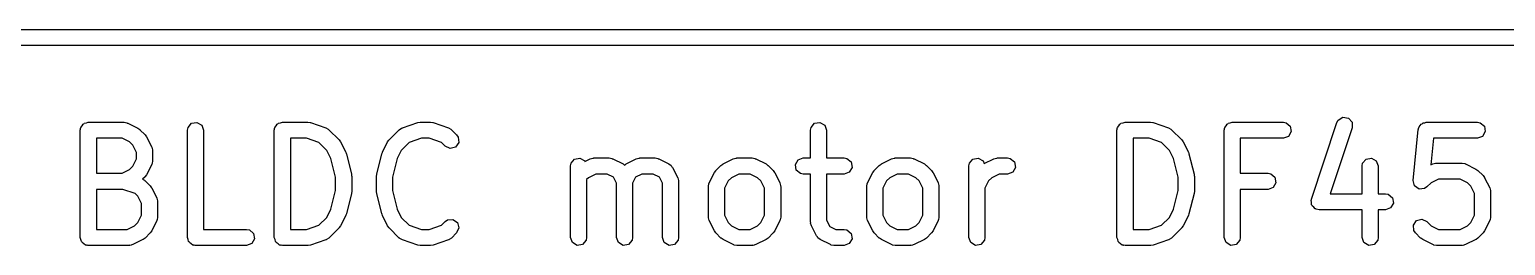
# Model space of a CAD drawing. Extents: x -1.84 to 0.24, y 1.22 to 1.84.
# Drawn here: x -0.806 to -0.264, y 1.762 to 1.842 of the extents above; entities that cross this region are included whole.
import ezdxf

# ---------------------------------------------------------------- set-up
doc = ezdxf.new("R2010")
doc.units = 0
doc.header["$MEASUREMENT"] = 0
doc.layers.add('BLACK', color=7, linetype='CONTINUOUS')

msp = doc.modelspace()

# ---------------------------------------------------------------- linework, layer by layer
at = {"layer": 'BLACK', "linetype": 'CONTINUOUS'}
for p, q in [((-1.83858, 1.84154), (0.24016, 1.84154)), ((0.2372, 1.83563), (-1.83563, 1.83563)), ((-0.78717, 1.80453), (-0.7871, 1.80492)), ((-0.78717, 1.76516), (-0.78717, 1.80453)), ((-0.78713, 1.80505), (-0.78706, 1.80516)), ((-0.7871, 1.80492), (-0.78713, 1.80505)), ((-0.78706, 1.80516), (-0.78699, 1.80554)), ((-0.78699, 1.80554), (-0.7865, 1.80613)), ((-0.7865, 1.80613), (-0.78612, 1.8068)), ((-0.78612, 1.8068), (-0.78587, 1.80689)), ((-0.78587, 1.80689), (-0.7857, 1.80709)), ((-0.7857, 1.80709), (-0.78494, 1.80723)), ((-0.78494, 1.80723), (-0.78422, 1.80749)), ((-0.78422, 1.80749), (-0.7711, 1.80749)), ((-0.7711, 1.80749), (-0.77009, 1.80731)), ((-0.77009, 1.80731), (-0.76995, 1.8072)), ((-0.76995, 1.8072), (-0.76977, 1.80718)), ((-0.76977, 1.80718), (-0.76603, 1.8053)), ((-0.76603, 1.8053), (-0.76532, 1.80478)), ((-0.76532, 1.80478), (-0.76526, 1.80475)), ((-0.76526, 1.80475), (-0.76338, 1.80287)), ((-0.7478, 1.80453), (-0.74762, 1.80554)), ((-0.7478, 1.76516), (-0.7478, 1.80453)), ((-0.74762, 1.80554), (-0.74633, 1.80709)), ((-0.74633, 1.80709), (-0.74434, 1.80744)), ((-0.74434, 1.80744), (-0.74259, 1.80643)), ((-0.74259, 1.80643), (-0.7419, 1.80453)), ((-0.7419, 1.80453), (-0.7419, 1.76812)), ((-0.71593, 1.80453), (-0.71586, 1.80492)), ((-0.71593, 1.76516), (-0.71593, 1.80453)), ((-0.71589, 1.80505), (-0.71582, 1.80516)), ((-0.71586, 1.80492), (-0.71589, 1.80505)), ((-0.71582, 1.80516), (-0.71575, 1.80554)), ((-0.71575, 1.80554), (-0.71526, 1.80613)), ((-0.71526, 1.80613), (-0.71488, 1.8068)), ((-0.71488, 1.8068), (-0.71463, 1.80689)), ((-0.71463, 1.80689), (-0.71445, 1.80709)), ((-0.71445, 1.80709), (-0.7137, 1.80723)), ((-0.7137, 1.80723), (-0.71298, 1.80749)), ((-0.71298, 1.80749), (-0.7036, 1.80749)), ((-0.7036, 1.80749), (-0.70273, 1.80733)), ((-0.70273, 1.80733), (-0.70267, 1.80734)), ((-0.70267, 1.80734), (-0.69705, 1.80546)), ((-0.69705, 1.80546), (-0.69615, 1.80497)), ((-0.69615, 1.80497), (-0.69605, 1.80482)), ((-0.69605, 1.80482), (-0.69589, 1.80475)), ((-0.69589, 1.80475), (-0.69214, 1.801)), ((-0.67382, 1.801), (-0.67007, 1.80475)), ((-0.67007, 1.80475), (-0.66923, 1.80534)), ((-0.66923, 1.80534), (-0.66906, 1.80535)), ((-0.66906, 1.80535), (-0.66892, 1.80546)), ((-0.66892, 1.80546), (-0.66329, 1.80734)), ((-0.66329, 1.80734), (-0.66242, 1.80747)), ((-0.66242, 1.80747), (-0.66236, 1.80749)), ((-0.66236, 1.80749), (-0.65861, 1.80749)), ((-0.65861, 1.80749), (-0.65774, 1.80733)), ((-0.65774, 1.80733), (-0.65768, 1.80734)), ((-0.65768, 1.80734), (-0.65205, 1.80546)), ((-0.65205, 1.80546), (-0.65115, 1.80497)), ((-0.65115, 1.80497), (-0.65106, 1.80482)), ((-0.65106, 1.80482), (-0.6509, 1.80475)), ((-0.6509, 1.80475), (-0.64902, 1.80287)), ((-0.51908, 1.80453), (-0.5189, 1.80554)), ((-0.51908, 1.79436), (-0.51908, 1.80453)), ((-0.5189, 1.80554), (-0.5176, 1.80709)), ((-0.5176, 1.80709), (-0.51562, 1.80744)), ((-0.51562, 1.80744), (-0.51387, 1.80643)), ((-0.51387, 1.80643), (-0.51318, 1.80453)), ((-0.51318, 1.80453), (-0.51318, 1.79436)), ((-0.40659, 1.80453), (-0.40653, 1.80492)), ((-0.40659, 1.76516), (-0.40659, 1.80453)), ((-0.40655, 1.80505), (-0.40648, 1.80516)), ((-0.40653, 1.80492), (-0.40655, 1.80505)), ((-0.40648, 1.80516), (-0.40642, 1.80554)), ((-0.40642, 1.80554), (-0.40592, 1.80613)), ((-0.40592, 1.80613), (-0.40554, 1.8068)), ((-0.40554, 1.8068), (-0.40529, 1.80689)), ((-0.40529, 1.80689), (-0.40512, 1.80709)), ((-0.40512, 1.80709), (-0.40436, 1.80723)), ((-0.40436, 1.80723), (-0.40364, 1.80749)), ((-0.40364, 1.80749), (-0.39427, 1.80749)), ((-0.39427, 1.80749), (-0.3934, 1.80733)), ((-0.3934, 1.80733), (-0.39333, 1.80734)), ((-0.39333, 1.80734), (-0.38771, 1.80546)), ((-0.38771, 1.80546), (-0.38681, 1.80497)), ((-0.38681, 1.80497), (-0.38672, 1.80482)), ((-0.38672, 1.80482), (-0.38656, 1.80475)), ((-0.38656, 1.80475), (-0.38281, 1.801)), ((-0.36722, 1.80453), (-0.36716, 1.80492)), ((-0.36722, 1.76516), (-0.36722, 1.80453)), ((-0.36718, 1.80505), (-0.36711, 1.80516)), ((-0.36716, 1.80492), (-0.36718, 1.80505)), ((-0.36711, 1.80516), (-0.36705, 1.80554)), ((-0.36705, 1.80554), (-0.36655, 1.80613)), ((-0.36655, 1.80613), (-0.36617, 1.8068)), ((-0.36617, 1.8068), (-0.36592, 1.80689)), ((-0.36592, 1.80689), (-0.36575, 1.80709)), ((-0.36575, 1.80709), (-0.36499, 1.80723)), ((-0.36499, 1.80723), (-0.36427, 1.80749)), ((-0.36427, 1.80749), (-0.34552, 1.80749)), ((-0.34552, 1.80749), (-0.34451, 1.80731)), ((-0.34451, 1.80731), (-0.34297, 1.80601)), ((-0.34297, 1.80601), (-0.34262, 1.80402)), ((-0.3352, 1.77922), (-0.32583, 1.80734)), ((-0.32023, 1.80548), (-0.3283, 1.78124)), ((-0.32583, 1.80734), (-0.32534, 1.80824)), ((-0.32534, 1.80824), (-0.32362, 1.8093)), ((-0.32362, 1.8093), (-0.32162, 1.80901)), ((-0.32162, 1.80901), (-0.32028, 1.80749)), ((-0.32028, 1.80749), (-0.32023, 1.80548)), ((-0.29784, 1.78608), (-0.29597, 1.80483)), ((-0.29597, 1.80483), (-0.29593, 1.80498)), ((-0.29594, 1.80505), (-0.29588, 1.80515)), ((-0.29593, 1.80498), (-0.29594, 1.80505)), ((-0.29588, 1.80515), (-0.29569, 1.80582)), ((-0.29569, 1.80582), (-0.29524, 1.80625)), ((-0.29524, 1.80625), (-0.29493, 1.8068)), ((-0.29493, 1.8068), (-0.29454, 1.80694)), ((-0.29454, 1.80694), (-0.29424, 1.80723)), ((-0.29424, 1.80723), (-0.29362, 1.80727)), ((-0.29362, 1.80727), (-0.29303, 1.80749)), ((-0.29303, 1.80749), (-0.27428, 1.80749)), ((-0.27428, 1.80749), (-0.27327, 1.80731)), ((-0.27327, 1.80731), (-0.27173, 1.80601)), ((-0.27173, 1.80601), (-0.27137, 1.80402)), ((-0.77179, 1.80158), (-0.78127, 1.80158)), ((-0.78127, 1.80158), (-0.78127, 1.78874)), ((-0.76909, 1.80023), (-0.77179, 1.80158)), ((-0.7679, 1.79904), (-0.76909, 1.80023)), ((-0.76655, 1.79634), (-0.7679, 1.79904)), ((-0.76338, 1.80287), (-0.76288, 1.80215)), ((-0.76288, 1.80215), (-0.76283, 1.80211)), ((-0.76283, 1.80211), (-0.76096, 1.79836)), ((-0.70408, 1.80158), (-0.71003, 1.80158)), ((-0.71003, 1.80158), (-0.71003, 1.76812)), ((-0.69957, 1.80008), (-0.70408, 1.80158)), ((-0.69666, 1.79716), (-0.69957, 1.80008)), ((-0.69214, 1.801), (-0.69164, 1.80028)), ((-0.69164, 1.80028), (-0.69159, 1.80023)), ((-0.69159, 1.80023), (-0.68971, 1.79648)), ((-0.67625, 1.79648), (-0.67437, 1.80023)), ((-0.67437, 1.80023), (-0.67385, 1.80094)), ((-0.67385, 1.80094), (-0.67382, 1.801)), ((-0.66639, 1.80008), (-0.66931, 1.79716)), ((-0.66188, 1.80158), (-0.66639, 1.80008)), ((-0.65909, 1.80158), (-0.66188, 1.80158)), ((-0.65458, 1.80008), (-0.65909, 1.80158)), ((-0.6532, 1.7987), (-0.65458, 1.80008)), ((-0.64826, 1.80002), (-0.64942, 1.79837)), ((-0.64902, 1.80287), (-0.64843, 1.80203)), ((-0.64843, 1.80203), (-0.64826, 1.80002)), ((-0.39475, 1.80158), (-0.40069, 1.80158)), ((-0.40069, 1.80158), (-0.40069, 1.76812)), ((-0.39024, 1.80008), (-0.39475, 1.80158)), ((-0.38732, 1.79716), (-0.39024, 1.80008)), ((-0.38281, 1.801), (-0.3823, 1.80028)), ((-0.3823, 1.80028), (-0.38225, 1.80023)), ((-0.38225, 1.80023), (-0.38038, 1.79648)), ((-0.34552, 1.80158), (-0.36132, 1.80158)), ((-0.36132, 1.80158), (-0.36132, 1.78874)), ((-0.34363, 1.80227), (-0.34552, 1.80158)), ((-0.34262, 1.80402), (-0.34363, 1.80227)), ((-0.29036, 1.80158), (-0.29134, 1.79181)), ((-0.27428, 1.80158), (-0.29036, 1.80158)), ((-0.27238, 1.80227), (-0.27428, 1.80158)), ((-0.27137, 1.80402), (-0.27238, 1.80227)), ((-0.7679, 1.79129), (-0.76655, 1.79398)), ((-0.76655, 1.79398), (-0.76655, 1.79634)), ((-0.76096, 1.79836), (-0.76066, 1.79737)), ((-0.76066, 1.79737), (-0.7607, 1.7972)), ((-0.7607, 1.7972), (-0.76064, 1.79704)), ((-0.76064, 1.79704), (-0.76064, 1.79329)), ((-0.69514, 1.79413), (-0.69666, 1.79716)), ((-0.69343, 1.7873), (-0.69514, 1.79413)), ((-0.68971, 1.79648), (-0.68957, 1.79599)), ((-0.68957, 1.79599), (-0.68949, 1.79588)), ((-0.68949, 1.79588), (-0.68762, 1.78838)), ((-0.67835, 1.78838), (-0.67647, 1.79588)), ((-0.67647, 1.79588), (-0.67627, 1.79634)), ((-0.67627, 1.79634), (-0.67625, 1.79648)), ((-0.67082, 1.79413), (-0.67253, 1.7873)), ((-0.66931, 1.79716), (-0.67082, 1.79413)), ((-0.65137, 1.79784), (-0.6532, 1.7987)), ((-0.64942, 1.79837), (-0.65137, 1.79784)), ((-0.60702, 1.79242), (-0.60572, 1.79397)), ((-0.60572, 1.79397), (-0.60373, 1.79432)), ((-0.60373, 1.79432), (-0.60198, 1.79331)), ((-0.60189, 1.79307), (-0.59994, 1.79405)), ((-0.59994, 1.79405), (-0.59896, 1.79434)), ((-0.59896, 1.79434), (-0.59878, 1.7943)), ((-0.59878, 1.7943), (-0.59862, 1.79436)), ((-0.59862, 1.79436), (-0.59299, 1.79436)), ((-0.59299, 1.79436), (-0.59198, 1.79419)), ((-0.59198, 1.79419), (-0.59185, 1.79407)), ((-0.59185, 1.79407), (-0.59167, 1.79405)), ((-0.59167, 1.79405), (-0.58792, 1.79218)), ((-0.58681, 1.79218), (-0.58307, 1.79405)), ((-0.58307, 1.79405), (-0.58208, 1.79434)), ((-0.58208, 1.79434), (-0.58191, 1.7943)), ((-0.58191, 1.7943), (-0.58174, 1.79436)), ((-0.58174, 1.79436), (-0.57612, 1.79436)), ((-0.57612, 1.79436), (-0.57511, 1.79419)), ((-0.57511, 1.79419), (-0.57498, 1.79407)), ((-0.57498, 1.79407), (-0.5748, 1.79405)), ((-0.5748, 1.79405), (-0.57105, 1.79218)), ((-0.55119, 1.79218), (-0.54744, 1.79405)), ((-0.54744, 1.79405), (-0.54646, 1.79434)), ((-0.54646, 1.79434), (-0.54629, 1.7943)), ((-0.54629, 1.7943), (-0.54612, 1.79436)), ((-0.54612, 1.79436), (-0.5405, 1.79436)), ((-0.5405, 1.79436), (-0.53949, 1.79419)), ((-0.53949, 1.79419), (-0.53936, 1.79407)), ((-0.53936, 1.79407), (-0.53918, 1.79405)), ((-0.53918, 1.79405), (-0.53543, 1.79218)), ((-0.52466, 1.79192), (-0.52365, 1.79367)), ((-0.52365, 1.79367), (-0.52175, 1.79436)), ((-0.52175, 1.79436), (-0.51908, 1.79436)), ((-0.51318, 1.79436), (-0.50675, 1.79436)), ((-0.50675, 1.79436), (-0.50574, 1.79419)), ((-0.50574, 1.79419), (-0.5042, 1.79289)), ((-0.49308, 1.79218), (-0.48933, 1.79405)), ((-0.48933, 1.79405), (-0.48834, 1.79434)), ((-0.48834, 1.79434), (-0.48817, 1.7943)), ((-0.48817, 1.7943), (-0.48801, 1.79436)), ((-0.48801, 1.79436), (-0.48238, 1.79436)), ((-0.48238, 1.79436), (-0.48137, 1.79419)), ((-0.48137, 1.79419), (-0.48124, 1.79407)), ((-0.48124, 1.79407), (-0.48106, 1.79405)), ((-0.48106, 1.79405), (-0.47731, 1.79218)), ((-0.46079, 1.79242), (-0.45949, 1.79397)), ((-0.45949, 1.79397), (-0.4575, 1.79432)), ((-0.4575, 1.79432), (-0.45575, 1.79331)), ((-0.45537, 1.79228), (-0.45183, 1.79405)), ((-0.45183, 1.79405), (-0.45085, 1.79434)), ((-0.45085, 1.79434), (-0.45068, 1.7943)), ((-0.45068, 1.7943), (-0.45051, 1.79436)), ((-0.45051, 1.79436), (-0.44676, 1.79436)), ((-0.44676, 1.79436), (-0.44575, 1.79419)), ((-0.44575, 1.79419), (-0.4442, 1.79289)), ((-0.38581, 1.79413), (-0.38732, 1.79716)), ((-0.3841, 1.7873), (-0.38581, 1.79413)), ((-0.38038, 1.79648), (-0.38023, 1.79599)), ((-0.38023, 1.79599), (-0.38016, 1.79588)), ((-0.38016, 1.79588), (-0.37828, 1.78838)), ((-0.31643, 1.79242), (-0.31513, 1.79397)), ((-0.31513, 1.79397), (-0.31314, 1.79432)), ((-0.31314, 1.79432), (-0.31139, 1.79331)), ((-0.78127, 1.78874), (-0.77179, 1.78874)), ((-0.77179, 1.78874), (-0.76909, 1.79009)), ((-0.76909, 1.79009), (-0.7679, 1.79129)), ((-0.76283, 1.78822), (-0.76336, 1.78751)), ((-0.76096, 1.79197), (-0.76283, 1.78822)), ((-0.76094, 1.79214), (-0.76096, 1.79197)), ((-0.76082, 1.79228), (-0.76094, 1.79214)), ((-0.76064, 1.79329), (-0.76082, 1.79228)), ((-0.68762, 1.78838), (-0.68758, 1.78779)), ((-0.67844, 1.78766), (-0.67833, 1.78824)), ((-0.67833, 1.78824), (-0.67835, 1.78838)), ((-0.60719, 1.79141), (-0.60702, 1.79242)), ((-0.60719, 1.76516), (-0.60719, 1.79141)), ((-0.60198, 1.79331), (-0.60189, 1.79307)), ((-0.59792, 1.78846), (-0.60062, 1.78711)), ((-0.59369, 1.78846), (-0.59792, 1.78846)), ((-0.59144, 1.78734), (-0.59369, 1.78846)), ((-0.58792, 1.79218), (-0.58735, 1.79175)), ((-0.58735, 1.79175), (-0.58712, 1.79186)), ((-0.58712, 1.79186), (-0.58681, 1.79218)), ((-0.58105, 1.78846), (-0.58329, 1.78734)), ((-0.57682, 1.78846), (-0.58105, 1.78846)), ((-0.57457, 1.78734), (-0.57682, 1.78846)), ((-0.57105, 1.79218), (-0.57023, 1.79157)), ((-0.57023, 1.79157), (-0.57005, 1.79116)), ((-0.57005, 1.79116), (-0.56973, 1.79086)), ((-0.56973, 1.79086), (-0.56785, 1.78711)), ((-0.55626, 1.78523), (-0.55439, 1.78898)), ((-0.55439, 1.78898), (-0.55386, 1.78969)), ((-0.55386, 1.78969), (-0.55384, 1.78975)), ((-0.55384, 1.78975), (-0.55196, 1.79162)), ((-0.55196, 1.79162), (-0.55124, 1.79213)), ((-0.55124, 1.79213), (-0.55119, 1.79218)), ((-0.54543, 1.78846), (-0.54812, 1.78711)), ((-0.5412, 1.78846), (-0.54543, 1.78846)), ((-0.5385, 1.78711), (-0.5412, 1.78846)), ((-0.53543, 1.79218), (-0.53472, 1.79165)), ((-0.53472, 1.79165), (-0.53466, 1.79162)), ((-0.53466, 1.79162), (-0.53279, 1.78975)), ((-0.53279, 1.78975), (-0.53228, 1.78903)), ((-0.53228, 1.78903), (-0.53223, 1.78898)), ((-0.53223, 1.78898), (-0.53036, 1.78523)), ((-0.52431, 1.78993), (-0.52466, 1.79192)), ((-0.52276, 1.78864), (-0.52431, 1.78993)), ((-0.52175, 1.78846), (-0.52276, 1.78864)), ((-0.51908, 1.78846), (-0.52175, 1.78846)), ((-0.51908, 1.77079), (-0.51908, 1.78846)), ((-0.50675, 1.78846), (-0.51318, 1.78846)), ((-0.51318, 1.78846), (-0.51318, 1.77149)), ((-0.50486, 1.78915), (-0.50675, 1.78846)), ((-0.50385, 1.7909), (-0.50486, 1.78915)), ((-0.5042, 1.79289), (-0.50385, 1.7909)), ((-0.49815, 1.78523), (-0.49627, 1.78898)), ((-0.49627, 1.78898), (-0.49575, 1.78969)), ((-0.49575, 1.78969), (-0.49572, 1.78975)), ((-0.49572, 1.78975), (-0.49384, 1.79162)), ((-0.49384, 1.79162), (-0.49312, 1.79213)), ((-0.49312, 1.79213), (-0.49308, 1.79218)), ((-0.48731, 1.78846), (-0.49001, 1.78711)), ((-0.48308, 1.78846), (-0.48731, 1.78846)), ((-0.48038, 1.78711), (-0.48308, 1.78846)), ((-0.47731, 1.79218), (-0.4766, 1.79165)), ((-0.4766, 1.79165), (-0.47654, 1.79162)), ((-0.47654, 1.79162), (-0.47467, 1.78975)), ((-0.47467, 1.78975), (-0.47416, 1.78903)), ((-0.47416, 1.78903), (-0.47412, 1.78898)), ((-0.47412, 1.78898), (-0.47224, 1.78523)), ((-0.46096, 1.79141), (-0.46079, 1.79242)), ((-0.46096, 1.76516), (-0.46096, 1.79141)), ((-0.45575, 1.79331), (-0.45537, 1.79228)), ((-0.44981, 1.78846), (-0.45251, 1.78711)), ((-0.44676, 1.78846), (-0.44981, 1.78846)), ((-0.44486, 1.78915), (-0.44676, 1.78846)), ((-0.44385, 1.7909), (-0.44486, 1.78915)), ((-0.4442, 1.79289), (-0.44385, 1.7909)), ((-0.37828, 1.78838), (-0.37824, 1.78779)), ((-0.36132, 1.78874), (-0.35115, 1.78874)), ((-0.35115, 1.78874), (-0.35014, 1.78856)), ((-0.35014, 1.78856), (-0.34859, 1.78726)), ((-0.31661, 1.79141), (-0.31643, 1.79242)), ((-0.31661, 1.78124), (-0.31661, 1.79141)), ((-0.31139, 1.79331), (-0.3107, 1.79141)), ((-0.3107, 1.79141), (-0.3107, 1.78124)), ((-0.29134, 1.79181), (-0.2906, 1.79218)), ((-0.2906, 1.79218), (-0.28962, 1.79247)), ((-0.28962, 1.79247), (-0.28945, 1.79243)), ((-0.28945, 1.79243), (-0.28928, 1.79249)), ((-0.28928, 1.79249), (-0.27991, 1.79249)), ((-0.27991, 1.79249), (-0.2789, 1.79231)), ((-0.2789, 1.79231), (-0.27876, 1.7922)), ((-0.27876, 1.7922), (-0.27859, 1.79218)), ((-0.27859, 1.79218), (-0.27484, 1.7903)), ((-0.27484, 1.7903), (-0.27413, 1.78978)), ((-0.27413, 1.78978), (-0.27407, 1.78975)), ((-0.27407, 1.78975), (-0.2722, 1.78787)), ((-0.77158, 1.78283), (-0.78127, 1.78283)), ((-0.78127, 1.78283), (-0.78127, 1.76812)), ((-0.76707, 1.78133), (-0.77158, 1.78283)), ((-0.76338, 1.78745), (-0.76427, 1.78657)), ((-0.76427, 1.78657), (-0.76364, 1.78623)), ((-0.76364, 1.78623), (-0.76354, 1.78607)), ((-0.76354, 1.78607), (-0.76338, 1.786)), ((-0.76336, 1.78751), (-0.76338, 1.78745)), ((-0.76338, 1.786), (-0.76151, 1.78413)), ((-0.76151, 1.78413), (-0.761, 1.7834)), ((-0.761, 1.7834), (-0.76096, 1.78336)), ((-0.76096, 1.78336), (-0.75908, 1.77961)), ((-0.69343, 1.7824), (-0.69343, 1.7873)), ((-0.68758, 1.78779), (-0.68753, 1.78766)), ((-0.68753, 1.78766), (-0.68753, 1.78204)), ((-0.67844, 1.78204), (-0.67844, 1.78766)), ((-0.67253, 1.7873), (-0.67253, 1.7824)), ((-0.60062, 1.78711), (-0.60129, 1.78644)), ((-0.60129, 1.78644), (-0.60129, 1.76516)), ((-0.59032, 1.78509), (-0.59144, 1.78734)), ((-0.59032, 1.76516), (-0.59032, 1.78509)), ((-0.58329, 1.78734), (-0.58442, 1.78509)), ((-0.58442, 1.78509), (-0.58442, 1.76516)), ((-0.57345, 1.78509), (-0.57457, 1.78734)), ((-0.57345, 1.76516), (-0.57345, 1.78509)), ((-0.56785, 1.78711), (-0.56756, 1.78612)), ((-0.56756, 1.78612), (-0.5676, 1.78595)), ((-0.5676, 1.78595), (-0.56754, 1.78579)), ((-0.56754, 1.78579), (-0.56754, 1.76516)), ((-0.55658, 1.78391), (-0.5564, 1.78492)), ((-0.55658, 1.77266), (-0.55658, 1.78391)), ((-0.5564, 1.78492), (-0.55628, 1.78506)), ((-0.55628, 1.78506), (-0.55626, 1.78523)), ((-0.54932, 1.78591), (-0.55067, 1.78322)), ((-0.55067, 1.78322), (-0.55067, 1.77336)), ((-0.54812, 1.78711), (-0.54932, 1.78591)), ((-0.5373, 1.78591), (-0.5385, 1.78711)), ((-0.53595, 1.78322), (-0.5373, 1.78591)), ((-0.53595, 1.77336), (-0.53595, 1.78322)), ((-0.53036, 1.78523), (-0.53007, 1.78425)), ((-0.53007, 1.78425), (-0.53011, 1.78408)), ((-0.53011, 1.78408), (-0.53005, 1.78391)), ((-0.53005, 1.78391), (-0.53005, 1.77266)), ((-0.49846, 1.78391), (-0.49828, 1.78492)), ((-0.49846, 1.77266), (-0.49846, 1.78391)), ((-0.49828, 1.78492), (-0.49817, 1.78506)), ((-0.49817, 1.78506), (-0.49815, 1.78523)), ((-0.4912, 1.78591), (-0.49255, 1.78322)), ((-0.49255, 1.78322), (-0.49255, 1.77336)), ((-0.49001, 1.78711), (-0.4912, 1.78591)), ((-0.47918, 1.78591), (-0.48038, 1.78711)), ((-0.47784, 1.78322), (-0.47918, 1.78591)), ((-0.47784, 1.77336), (-0.47784, 1.78322)), ((-0.47224, 1.78523), (-0.47195, 1.78425)), ((-0.47195, 1.78425), (-0.47199, 1.78408)), ((-0.47199, 1.78408), (-0.47193, 1.78391)), ((-0.47193, 1.78391), (-0.47193, 1.77266)), ((-0.45371, 1.78591), (-0.45506, 1.78322)), ((-0.45506, 1.78322), (-0.45506, 1.76516)), ((-0.45251, 1.78711), (-0.45371, 1.78591)), ((-0.3841, 1.7824), (-0.3841, 1.7873)), ((-0.37824, 1.78779), (-0.37819, 1.78766)), ((-0.37819, 1.78766), (-0.37819, 1.78204)), ((-0.35115, 1.78283), (-0.36132, 1.78283)), ((-0.36132, 1.78283), (-0.36132, 1.76516)), ((-0.34925, 1.78353), (-0.35115, 1.78283)), ((-0.34824, 1.78527), (-0.34925, 1.78353)), ((-0.34859, 1.78726), (-0.34824, 1.78527)), ((-0.29785, 1.78604), (-0.29784, 1.78606)), ((-0.29759, 1.78509), (-0.29785, 1.78604)), ((-0.29784, 1.78606), (-0.29784, 1.78608)), ((-0.29735, 1.78412), (-0.29759, 1.78509)), ((-0.29733, 1.78411), (-0.29735, 1.78412)), ((-0.29732, 1.78409), (-0.29733, 1.78411)), ((-0.29651, 1.78352), (-0.29732, 1.78409)), ((-0.2957, 1.78294), (-0.29651, 1.78352)), ((-0.29569, 1.78295), (-0.2957, 1.78294)), ((-0.29567, 1.78293), (-0.29569, 1.78295)), ((-0.29468, 1.78302), (-0.29567, 1.78293)), ((-0.29369, 1.7831), (-0.29468, 1.78302)), ((-0.29368, 1.78311), (-0.29369, 1.7831)), ((-0.29366, 1.78311), (-0.29368, 1.78311)), ((-0.29282, 1.7837), (-0.29366, 1.78311)), ((-0.29128, 1.78524), (-0.29282, 1.7837)), ((-0.28858, 1.78658), (-0.29128, 1.78524)), ((-0.2806, 1.78658), (-0.28858, 1.78658)), ((-0.27791, 1.78524), (-0.2806, 1.78658)), ((-0.27671, 1.78404), (-0.27791, 1.78524)), ((-0.27536, 1.78134), (-0.27671, 1.78404)), ((-0.2722, 1.78787), (-0.27169, 1.78715)), ((-0.27169, 1.78715), (-0.27164, 1.78711)), ((-0.27164, 1.78711), (-0.26977, 1.78336)), ((-0.26977, 1.78336), (-0.26948, 1.78238)), ((-0.76602, 1.78029), (-0.76707, 1.78133)), ((-0.76467, 1.77759), (-0.76602, 1.78029)), ((-0.76467, 1.77336), (-0.76467, 1.77759)), ((-0.75908, 1.77961), (-0.75879, 1.77863)), ((-0.75879, 1.77863), (-0.75883, 1.77845)), ((-0.75883, 1.77845), (-0.75877, 1.77829)), ((-0.75877, 1.77829), (-0.75877, 1.77266)), ((-0.69514, 1.77557), (-0.69343, 1.7824)), ((-0.68762, 1.78132), (-0.68949, 1.77382)), ((-0.68753, 1.78204), (-0.68763, 1.78146)), ((-0.68763, 1.78146), (-0.68762, 1.78132)), ((-0.67839, 1.78191), (-0.67844, 1.78204)), ((-0.67835, 1.78132), (-0.67839, 1.78191)), ((-0.67647, 1.77382), (-0.67835, 1.78132)), ((-0.67253, 1.7824), (-0.67082, 1.77557)), ((-0.38581, 1.77557), (-0.3841, 1.7824)), ((-0.37828, 1.78132), (-0.38016, 1.77382)), ((-0.37819, 1.78204), (-0.37829, 1.78146)), ((-0.37829, 1.78146), (-0.37828, 1.78132)), ((-0.33531, 1.7788), (-0.3352, 1.779)), ((-0.33517, 1.77801), (-0.33531, 1.7788)), ((-0.3352, 1.779), (-0.3352, 1.77922)), ((-0.33515, 1.7772), (-0.33517, 1.77801)), ((-0.3283, 1.78124), (-0.31661, 1.78124)), ((-0.3107, 1.78124), (-0.30803, 1.78124)), ((-0.30803, 1.78124), (-0.30702, 1.78106)), ((-0.30702, 1.78106), (-0.30547, 1.77976)), ((-0.30512, 1.77778), (-0.30613, 1.77603)), ((-0.30547, 1.77976), (-0.30512, 1.77778)), ((-0.27536, 1.77336), (-0.27536, 1.78134)), ((-0.26948, 1.78238), (-0.26952, 1.7822)), ((-0.26952, 1.7822), (-0.26946, 1.78204)), ((-0.26946, 1.78204), (-0.26946, 1.77266)), ((-0.76602, 1.77066), (-0.76467, 1.77336)), ((-0.75877, 1.77266), (-0.75895, 1.77165)), ((-0.69957, 1.76962), (-0.69666, 1.77254)), ((-0.69666, 1.77254), (-0.69514, 1.77557)), ((-0.68971, 1.77322), (-0.69159, 1.76947)), ((-0.6897, 1.77336), (-0.68971, 1.77322)), ((-0.68949, 1.77382), (-0.6897, 1.77336)), ((-0.67639, 1.77371), (-0.67647, 1.77382)), ((-0.67625, 1.77322), (-0.67639, 1.77371)), ((-0.67437, 1.76947), (-0.67625, 1.77322)), ((-0.67082, 1.77557), (-0.66931, 1.77254)), ((-0.66931, 1.77254), (-0.66639, 1.76962)), ((-0.55651, 1.7725), (-0.55658, 1.77266)), ((-0.55656, 1.77233), (-0.55651, 1.7725)), ((-0.55626, 1.77134), (-0.55656, 1.77233)), ((-0.55067, 1.77336), (-0.54932, 1.77066)), ((-0.5373, 1.77066), (-0.53595, 1.77336)), ((-0.53005, 1.77266), (-0.53023, 1.77165)), ((-0.4984, 1.7725), (-0.49846, 1.77266)), ((-0.49844, 1.77233), (-0.4984, 1.7725)), ((-0.49815, 1.77134), (-0.49844, 1.77233)), ((-0.49255, 1.77336), (-0.4912, 1.77066)), ((-0.47918, 1.77066), (-0.47784, 1.77336)), ((-0.47193, 1.77266), (-0.47211, 1.77165)), ((-0.39024, 1.76962), (-0.38732, 1.77254)), ((-0.38732, 1.77254), (-0.38581, 1.77557)), ((-0.38038, 1.77322), (-0.38225, 1.76947)), ((-0.38036, 1.77336), (-0.38038, 1.77322)), ((-0.38016, 1.77382), (-0.38036, 1.77336)), ((-0.335, 1.77703), (-0.33515, 1.7772)), ((-0.33496, 1.77681), (-0.335, 1.77703)), ((-0.33434, 1.77629), (-0.33496, 1.77681)), ((-0.33381, 1.77569), (-0.33434, 1.77629)), ((-0.33358, 1.77566), (-0.33381, 1.77569)), ((-0.33341, 1.77551), (-0.33358, 1.77566)), ((-0.3324, 1.77534), (-0.33341, 1.77551)), ((-0.31661, 1.77534), (-0.3324, 1.77534)), ((-0.31661, 1.76516), (-0.31661, 1.77534)), ((-0.30803, 1.77534), (-0.3107, 1.77534)), ((-0.3107, 1.77534), (-0.3107, 1.76516)), ((-0.30613, 1.77603), (-0.30803, 1.77534)), ((-0.2966, 1.77133), (-0.29465, 1.77186)), ((-0.29465, 1.77186), (-0.29282, 1.771)), ((-0.27671, 1.77066), (-0.27536, 1.77336)), ((-0.26946, 1.77266), (-0.26963, 1.77165)), ((-0.78127, 1.76812), (-0.76992, 1.76812)), ((-0.76992, 1.76812), (-0.76722, 1.76947)), ((-0.76722, 1.76947), (-0.76602, 1.77066)), ((-0.76151, 1.76683), (-0.76338, 1.76495)), ((-0.76148, 1.76688), (-0.76151, 1.76683)), ((-0.76096, 1.76759), (-0.76148, 1.76688)), ((-0.75908, 1.77134), (-0.76096, 1.76759)), ((-0.75906, 1.77152), (-0.75908, 1.77134)), ((-0.75895, 1.77165), (-0.75906, 1.77152)), ((-0.7419, 1.76812), (-0.7261, 1.76812)), ((-0.7261, 1.76812), (-0.72509, 1.76794)), ((-0.72509, 1.76794), (-0.72354, 1.76664)), ((-0.72354, 1.76664), (-0.72319, 1.76465)), ((-0.71003, 1.76812), (-0.70408, 1.76812)), ((-0.70408, 1.76812), (-0.69957, 1.76962)), ((-0.69214, 1.7687), (-0.69589, 1.76495)), ((-0.69212, 1.76876), (-0.69214, 1.7687)), ((-0.69159, 1.76947), (-0.69212, 1.76876)), ((-0.67433, 1.76942), (-0.67437, 1.76947)), ((-0.67382, 1.7687), (-0.67433, 1.76942)), ((-0.67007, 1.76495), (-0.67382, 1.7687)), ((-0.66639, 1.76962), (-0.66188, 1.76812)), ((-0.66188, 1.76812), (-0.65909, 1.76812)), ((-0.65909, 1.76812), (-0.65458, 1.76962)), ((-0.65458, 1.76962), (-0.6532, 1.771)), ((-0.6532, 1.771), (-0.65236, 1.77159)), ((-0.65236, 1.77159), (-0.65035, 1.77177)), ((-0.64902, 1.76683), (-0.6509, 1.76495)), ((-0.65035, 1.77177), (-0.64869, 1.77061)), ((-0.64817, 1.76866), (-0.64902, 1.76683)), ((-0.64869, 1.77061), (-0.64817, 1.76866)), ((-0.55439, 1.76759), (-0.55626, 1.77134)), ((-0.55434, 1.76755), (-0.55439, 1.76759)), ((-0.55384, 1.76683), (-0.55434, 1.76755)), ((-0.55196, 1.76495), (-0.55384, 1.76683)), ((-0.54932, 1.77066), (-0.54812, 1.76947)), ((-0.54812, 1.76947), (-0.54543, 1.76812)), ((-0.54543, 1.76812), (-0.5412, 1.76812)), ((-0.5412, 1.76812), (-0.5385, 1.76947)), ((-0.5385, 1.76947), (-0.5373, 1.77066)), ((-0.53279, 1.76683), (-0.53466, 1.76495)), ((-0.53276, 1.76688), (-0.53279, 1.76683)), ((-0.53223, 1.76759), (-0.53276, 1.76688)), ((-0.53036, 1.77134), (-0.53223, 1.76759)), ((-0.53034, 1.77152), (-0.53036, 1.77134)), ((-0.53023, 1.77165), (-0.53034, 1.77152)), ((-0.51902, 1.77062), (-0.51908, 1.77079)), ((-0.51906, 1.77045), (-0.51902, 1.77062)), ((-0.51877, 1.76947), (-0.51906, 1.77045)), ((-0.51689, 1.76572), (-0.51877, 1.76947)), ((-0.51318, 1.77149), (-0.51205, 1.76924)), ((-0.51205, 1.76924), (-0.50981, 1.76812)), ((-0.50981, 1.76812), (-0.50675, 1.76812)), ((-0.50675, 1.76812), (-0.50574, 1.76794)), ((-0.50574, 1.76794), (-0.5042, 1.76664)), ((-0.5042, 1.76664), (-0.50385, 1.76465)), ((-0.49627, 1.76759), (-0.49815, 1.77134)), ((-0.49623, 1.76755), (-0.49627, 1.76759)), ((-0.49572, 1.76683), (-0.49623, 1.76755)), ((-0.49384, 1.76495), (-0.49572, 1.76683)), ((-0.4912, 1.77066), (-0.49001, 1.76947)), ((-0.49001, 1.76947), (-0.48731, 1.76812)), ((-0.48731, 1.76812), (-0.48308, 1.76812)), ((-0.48308, 1.76812), (-0.48038, 1.76947)), ((-0.48038, 1.76947), (-0.47918, 1.77066)), ((-0.47467, 1.76683), (-0.47654, 1.76495)), ((-0.47464, 1.76688), (-0.47467, 1.76683)), ((-0.47412, 1.76759), (-0.47464, 1.76688)), ((-0.47224, 1.77134), (-0.47412, 1.76759)), ((-0.47222, 1.77152), (-0.47224, 1.77134)), ((-0.47211, 1.77165), (-0.47222, 1.77152)), ((-0.40069, 1.76812), (-0.39475, 1.76812)), ((-0.39475, 1.76812), (-0.39024, 1.76962)), ((-0.38281, 1.7687), (-0.38656, 1.76495)), ((-0.38278, 1.76876), (-0.38281, 1.7687)), ((-0.38225, 1.76947), (-0.38278, 1.76876)), ((-0.29776, 1.76968), (-0.2966, 1.77133)), ((-0.29758, 1.76767), (-0.29776, 1.76968)), ((-0.29699, 1.76683), (-0.29758, 1.76767)), ((-0.29512, 1.76495), (-0.29699, 1.76683)), ((-0.29282, 1.771), (-0.29128, 1.76947)), ((-0.29128, 1.76947), (-0.28858, 1.76812)), ((-0.28858, 1.76812), (-0.2806, 1.76812)), ((-0.2806, 1.76812), (-0.27791, 1.76947)), ((-0.27791, 1.76947), (-0.27671, 1.77066)), ((-0.2722, 1.76683), (-0.27407, 1.76495)), ((-0.27217, 1.76688), (-0.2722, 1.76683)), ((-0.27164, 1.76759), (-0.27217, 1.76688)), ((-0.26977, 1.77134), (-0.27164, 1.76759)), ((-0.26975, 1.77152), (-0.26977, 1.77134)), ((-0.26963, 1.77165), (-0.26975, 1.77152)), ((-0.78691, 1.76444), (-0.78717, 1.76516)), ((-0.78678, 1.76369), (-0.78691, 1.76444)), ((-0.78657, 1.76352), (-0.78678, 1.76369)), ((-0.78648, 1.76327), (-0.78657, 1.76352)), ((-0.78582, 1.76288), (-0.78648, 1.76327)), ((-0.78523, 1.76239), (-0.78582, 1.76288)), ((-0.78485, 1.76232), (-0.78523, 1.76239)), ((-0.78473, 1.76226), (-0.78485, 1.76232)), ((-0.7846, 1.76228), (-0.78473, 1.76226)), ((-0.78422, 1.76221), (-0.7846, 1.76228)), ((-0.76922, 1.76221), (-0.78422, 1.76221)), ((-0.76906, 1.76227), (-0.76922, 1.76221)), ((-0.76888, 1.76223), (-0.76906, 1.76227)), ((-0.7679, 1.76252), (-0.76888, 1.76223)), ((-0.76415, 1.7644), (-0.7679, 1.76252)), ((-0.76411, 1.76445), (-0.76415, 1.7644)), ((-0.76338, 1.76495), (-0.76411, 1.76445)), ((-0.74754, 1.76444), (-0.7478, 1.76516)), ((-0.74741, 1.76369), (-0.74754, 1.76444)), ((-0.7472, 1.76352), (-0.74741, 1.76369)), ((-0.74711, 1.76327), (-0.7472, 1.76352)), ((-0.74645, 1.76288), (-0.74711, 1.76327)), ((-0.74586, 1.76239), (-0.74645, 1.76288)), ((-0.74548, 1.76232), (-0.74586, 1.76239)), ((-0.74536, 1.76226), (-0.74548, 1.76232)), ((-0.74523, 1.76228), (-0.74536, 1.76226)), ((-0.74485, 1.76221), (-0.74523, 1.76228)), ((-0.7261, 1.76221), (-0.74485, 1.76221)), ((-0.7242, 1.7629), (-0.7261, 1.76221)), ((-0.72319, 1.76465), (-0.7242, 1.7629)), ((-0.71567, 1.76444), (-0.71593, 1.76516)), ((-0.71554, 1.76369), (-0.71567, 1.76444)), ((-0.71533, 1.76352), (-0.71554, 1.76369)), ((-0.71524, 1.76327), (-0.71533, 1.76352)), ((-0.71458, 1.76288), (-0.71524, 1.76327)), ((-0.71399, 1.76239), (-0.71458, 1.76288)), ((-0.71361, 1.76232), (-0.71399, 1.76239)), ((-0.71349, 1.76226), (-0.71361, 1.76232)), ((-0.71336, 1.76228), (-0.71349, 1.76226)), ((-0.71298, 1.76221), (-0.71336, 1.76228)), ((-0.7036, 1.76221), (-0.71298, 1.76221)), ((-0.70354, 1.76223), (-0.7036, 1.76221)), ((-0.70267, 1.76236), (-0.70354, 1.76223)), ((-0.69705, 1.76424), (-0.70267, 1.76236)), ((-0.69691, 1.76435), (-0.69705, 1.76424)), ((-0.69673, 1.76436), (-0.69691, 1.76435)), ((-0.69589, 1.76495), (-0.69673, 1.76436)), ((-0.66991, 1.76488), (-0.67007, 1.76495)), ((-0.66982, 1.76473), (-0.66991, 1.76488)), ((-0.66892, 1.76424), (-0.66982, 1.76473)), ((-0.66329, 1.76236), (-0.66892, 1.76424)), ((-0.66323, 1.76237), (-0.66329, 1.76236)), ((-0.66236, 1.76221), (-0.66323, 1.76237)), ((-0.65861, 1.76221), (-0.66236, 1.76221)), ((-0.65855, 1.76223), (-0.65861, 1.76221)), ((-0.65768, 1.76236), (-0.65855, 1.76223)), ((-0.65205, 1.76424), (-0.65768, 1.76236)), ((-0.65191, 1.76435), (-0.65205, 1.76424)), ((-0.65174, 1.76436), (-0.65191, 1.76435)), ((-0.6509, 1.76495), (-0.65174, 1.76436)), ((-0.6065, 1.76327), (-0.60719, 1.76516)), ((-0.60475, 1.76226), (-0.6065, 1.76327)), ((-0.60276, 1.76261), (-0.60475, 1.76226)), ((-0.60147, 1.76415), (-0.60276, 1.76261)), ((-0.60129, 1.76516), (-0.60147, 1.76415)), ((-0.58963, 1.76327), (-0.59032, 1.76516)), ((-0.58788, 1.76226), (-0.58963, 1.76327)), ((-0.58589, 1.76261), (-0.58788, 1.76226)), ((-0.58459, 1.76415), (-0.58589, 1.76261)), ((-0.58442, 1.76516), (-0.58459, 1.76415)), ((-0.57276, 1.76327), (-0.57345, 1.76516)), ((-0.57101, 1.76226), (-0.57276, 1.76327)), ((-0.56902, 1.76261), (-0.57101, 1.76226)), ((-0.56772, 1.76415), (-0.56902, 1.76261)), ((-0.56754, 1.76516), (-0.56772, 1.76415)), ((-0.5519, 1.76492), (-0.55196, 1.76495)), ((-0.55119, 1.7644), (-0.5519, 1.76492)), ((-0.54744, 1.76252), (-0.55119, 1.7644)), ((-0.54727, 1.7625), (-0.54744, 1.76252)), ((-0.54713, 1.76239), (-0.54727, 1.7625)), ((-0.54612, 1.76221), (-0.54713, 1.76239)), ((-0.5405, 1.76221), (-0.54612, 1.76221)), ((-0.54033, 1.76227), (-0.5405, 1.76221)), ((-0.54016, 1.76223), (-0.54033, 1.76227)), ((-0.53918, 1.76252), (-0.54016, 1.76223)), ((-0.53543, 1.7644), (-0.53918, 1.76252)), ((-0.53538, 1.76445), (-0.53543, 1.7644)), ((-0.53466, 1.76495), (-0.53538, 1.76445)), ((-0.51657, 1.76541), (-0.51689, 1.76572)), ((-0.5164, 1.76501), (-0.51657, 1.76541)), ((-0.51557, 1.7644), (-0.5164, 1.76501)), ((-0.51182, 1.76252), (-0.51557, 1.7644)), ((-0.51165, 1.7625), (-0.51182, 1.76252)), ((-0.51151, 1.76239), (-0.51165, 1.7625)), ((-0.5105, 1.76221), (-0.51151, 1.76239)), ((-0.50675, 1.76221), (-0.5105, 1.76221)), ((-0.50486, 1.7629), (-0.50675, 1.76221)), ((-0.50385, 1.76465), (-0.50486, 1.7629)), ((-0.49378, 1.76492), (-0.49384, 1.76495)), ((-0.49308, 1.7644), (-0.49378, 1.76492)), ((-0.48933, 1.76252), (-0.49308, 1.7644)), ((-0.48915, 1.7625), (-0.48933, 1.76252)), ((-0.48902, 1.76239), (-0.48915, 1.7625)), ((-0.48801, 1.76221), (-0.48902, 1.76239)), ((-0.48238, 1.76221), (-0.48801, 1.76221)), ((-0.48222, 1.76227), (-0.48238, 1.76221)), ((-0.48204, 1.76223), (-0.48222, 1.76227)), ((-0.48106, 1.76252), (-0.48204, 1.76223)), ((-0.47731, 1.7644), (-0.48106, 1.76252)), ((-0.47727, 1.76445), (-0.47731, 1.7644)), ((-0.47654, 1.76495), (-0.47727, 1.76445)), ((-0.46027, 1.76327), (-0.46096, 1.76516)), ((-0.45852, 1.76226), (-0.46027, 1.76327)), ((-0.45653, 1.76261), (-0.45852, 1.76226)), ((-0.45524, 1.76415), (-0.45653, 1.76261)), ((-0.45506, 1.76516), (-0.45524, 1.76415)), ((-0.40633, 1.76444), (-0.40659, 1.76516)), ((-0.4062, 1.76369), (-0.40633, 1.76444)), ((-0.40599, 1.76352), (-0.4062, 1.76369)), ((-0.4059, 1.76327), (-0.40599, 1.76352)), ((-0.40524, 1.76288), (-0.4059, 1.76327)), ((-0.40465, 1.76239), (-0.40524, 1.76288)), ((-0.40427, 1.76232), (-0.40465, 1.76239)), ((-0.40415, 1.76226), (-0.40427, 1.76232)), ((-0.40403, 1.76228), (-0.40415, 1.76226)), ((-0.40364, 1.76221), (-0.40403, 1.76228)), ((-0.39427, 1.76221), (-0.40364, 1.76221)), ((-0.39421, 1.76223), (-0.39427, 1.76221)), ((-0.39333, 1.76236), (-0.39421, 1.76223)), ((-0.38771, 1.76424), (-0.39333, 1.76236)), ((-0.38757, 1.76435), (-0.38771, 1.76424)), ((-0.3874, 1.76436), (-0.38757, 1.76435)), ((-0.38656, 1.76495), (-0.3874, 1.76436)), ((-0.36653, 1.76327), (-0.36722, 1.76516)), ((-0.36478, 1.76226), (-0.36653, 1.76327)), ((-0.36279, 1.76261), (-0.36478, 1.76226)), ((-0.3615, 1.76415), (-0.36279, 1.76261)), ((-0.36132, 1.76516), (-0.3615, 1.76415)), ((-0.31592, 1.76327), (-0.31661, 1.76516)), ((-0.31417, 1.76226), (-0.31592, 1.76327)), ((-0.31218, 1.76261), (-0.31417, 1.76226)), ((-0.31088, 1.76415), (-0.31218, 1.76261)), ((-0.3107, 1.76516), (-0.31088, 1.76415)), ((-0.29506, 1.76492), (-0.29512, 1.76495)), ((-0.29435, 1.7644), (-0.29506, 1.76492)), ((-0.2906, 1.76252), (-0.29435, 1.7644)), ((-0.29043, 1.7625), (-0.2906, 1.76252)), ((-0.29029, 1.76239), (-0.29043, 1.7625)), ((-0.28928, 1.76221), (-0.29029, 1.76239)), ((-0.27991, 1.76221), (-0.28928, 1.76221)), ((-0.27974, 1.76227), (-0.27991, 1.76221)), ((-0.27957, 1.76223), (-0.27974, 1.76227)), ((-0.27859, 1.76252), (-0.27957, 1.76223)), ((-0.27484, 1.7644), (-0.27859, 1.76252)), ((-0.27479, 1.76445), (-0.27484, 1.7644)), ((-0.27407, 1.76495), (-0.27479, 1.76445))]:
    msp.add_line(p, q, dxfattribs=at)

doc.saveas('drawing.dxf')
